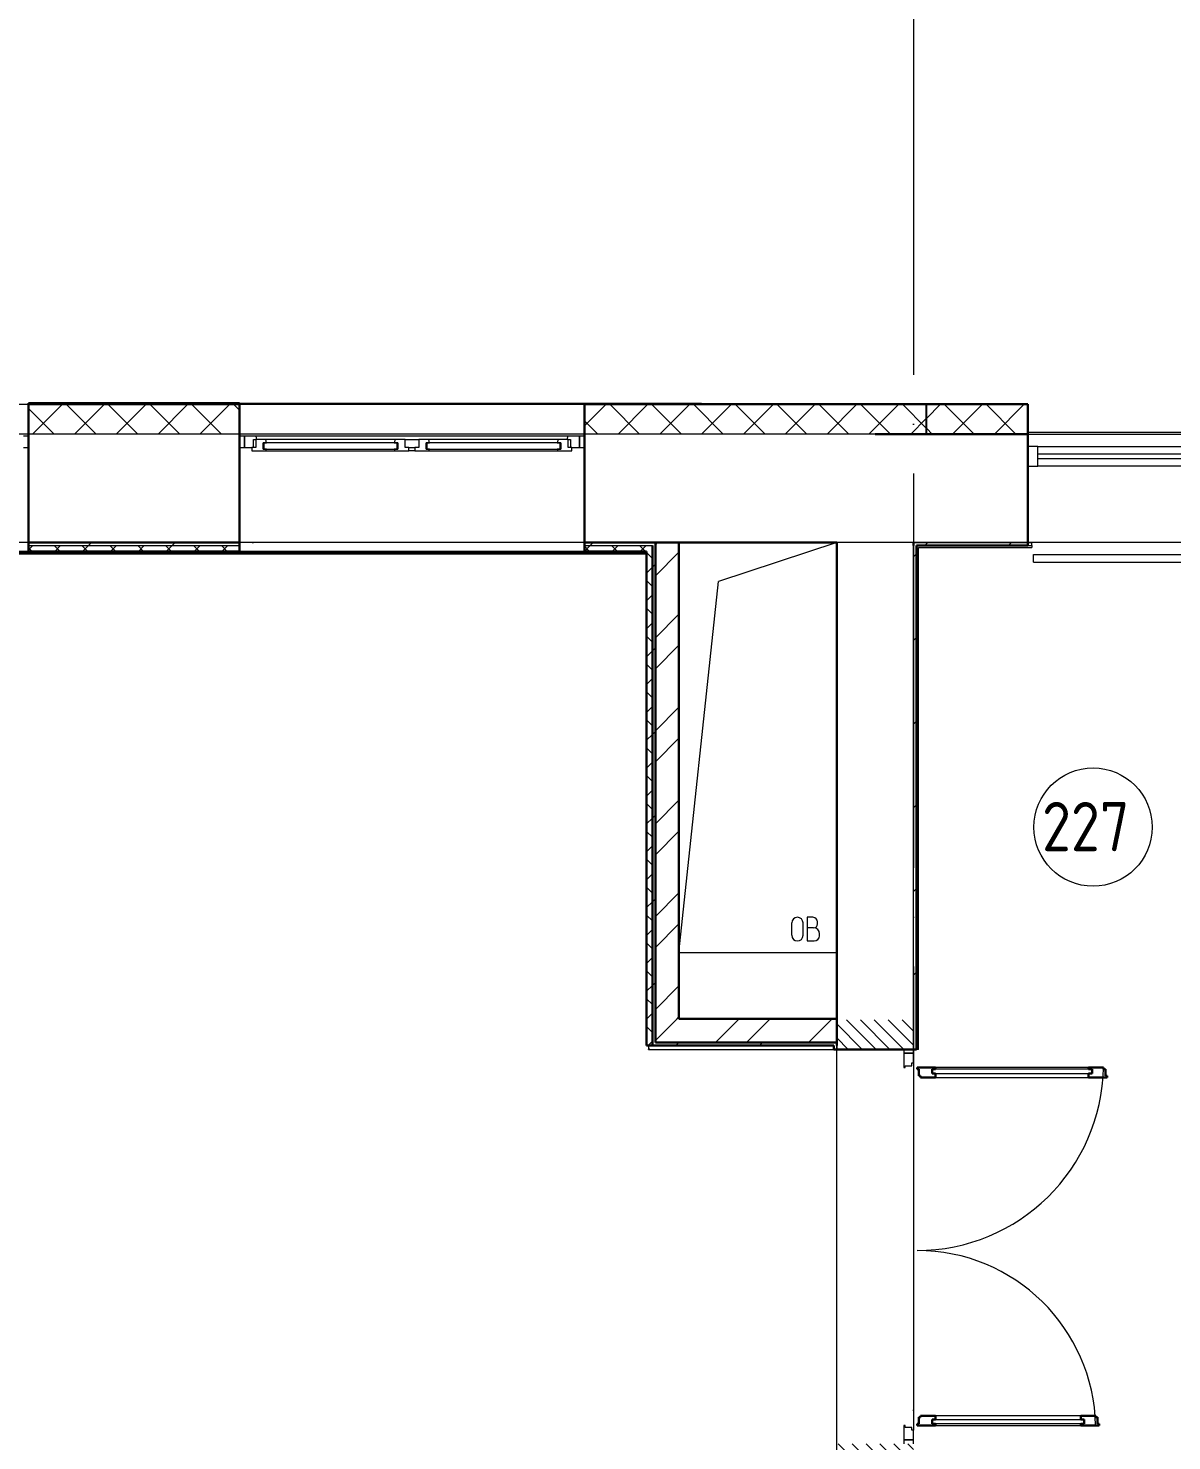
# Model space of a CAD drawing. Header units: millimetres. Extents: x -259793 to 503324, y -44556 to 93494.
# Drawn here: x 126945 to 132746, y 22209 to 29373 of the extents above; entities that cross this region are included whole.
import ezdxf

# ---------------------------------------------------------------- set-up
doc = ezdxf.new("R2010")
doc.units = ezdxf.units.MM
doc.linetypes.add('ADSK_Линия сетки', pattern=[25, 20, -2.5, 0, -2.5])
doc.linetypes.add('ADSK_Штриховая_ш2 п1_5', pattern=[4.5, 3, -1.5])
for name, color, linetype, lineweight in [('_ Окна', 7, 'Continuous', 9), ('Витраж', 7, 'Continuous', 9), ('Двери', 252, 'Continuous', 9), ('Линии', 7, 'Continuous', 9), ('Марки помещений', 252, 'Continuous', 20), ('Ограждение', 252, 'Continuous', 9), ('Окна', 252, 'Continuous', 9), ('Оси', 252, 'Continuous', 9), ('Панели витража', 252, 'Continuous', 9), ('Перекрытие', 252, 'Continuous', 18), ('Стены внутренние', 7, 'Continuous', 18), ('Стены наружные', 7, 'Continuous', 18), ('Стены штриховка', 7, 'Continuous', 9)]:
    doc.layers.add(name, color=color, linetype=linetype, lineweight=lineweight)
doc.layers.add('Двери открывание', color=7, linetype='Continuous', lineweight=9, true_color=0xc0c0c0)
doc.styles.add('GOST Common_2', font='', dxfattribs={"width": 0.9, "height": 250})
doc.styles.get('GOST Common_2').set_extended_font_data('GOST type B')

# ---------------------------------------------------------------- blocks, each defined once
blk = doc.blocks.new('2 этаж')
at = {"layer": 'Двери', "lineweight": 18, "true_color": 0x636466}
h = blk.add_hatch(dxfattribs=at)
h.set_pattern_fill('FP_2', color=251, angle=-90, style=0, pattern_type=2)
h.set_pattern_definition([(315, (131231.006, 24915.747), (35.3553, 35.3553), [])])
h.paths.add_polyline_path([(131036, 23640.7), (131426, 23640.7), (131426, 23790.7), (131036, 23790.7)])
h.paths.add_polyline_path([(131036, 25790.7), (131426, 25790.7), (131426, 25940.7), (131036, 25940.7)])
at = {"layer": '_ Окна', "color": 251, "true_color": 0x636466}
for p, q in [((126936, 28900.7), (126911, 28900.7)), ((128031, 28900.7), (128006, 28900.7)), ((128031, 28842.7), (128031, 28900.7)), ((129756, 28900.7), (129731, 28900.7)), ((129731, 28900.7), (129731, 28842.7)), ((126911, 28842.7), (126936, 28842.7)), ((128006, 28842.7), (128031, 28842.7)), ((128129, 28866.7), (128126, 28866.7)), ((128126, 28866.7), (128126, 28834.7)), ((128126, 28834.7), (128129, 28834.7)), ((128806, 28866.7), (128129, 28866.7)), ((128129, 28866.7), (128129, 28834.7)), ((128129, 28834.7), (128129, 28866.7)), ((128129, 28834.7), (128806, 28834.7)), ((128806, 28834.7), (128806, 28866.7)), ((128806, 28866.7), (128806, 28834.7)), ((128809, 28866.7), (128806, 28866.7)), ((128806, 28834.7), (128809, 28834.7)), ((128809, 28834.7), (128809, 28866.7)), ((128956, 28866.7), (128953, 28866.7)), ((128953, 28866.7), (128953, 28834.7)), ((128953, 28834.7), (128956, 28834.7)), ((129633, 28866.7), (128956, 28866.7)), ((128956, 28866.7), (128956, 28834.7)), ((128956, 28834.7), (128956, 28866.7)), ((128956, 28834.7), (129633, 28834.7)), ((129633, 28834.7), (129633, 28866.7)), ((129633, 28866.7), (129633, 28834.7)), ((129636, 28866.7), (129633, 28866.7)), ((129633, 28834.7), (129636, 28834.7)), ((129636, 28834.7), (129636, 28866.7)), ((129731, 28842.7), (129756, 28842.7))]:
    blk.add_line(p, q, dxfattribs=at)
at = {"layer": '_ Окна', "color": 251, "lineweight": 18, "true_color": 0x636466}
for p, q in [((128090.5, 28900.7), (128031, 28900.7)), ((128031, 28900.7), (128031, 28842.7)), ((128077, 28842.7), (128077, 28883.7)), ((128077, 28883.7), (128089, 28883.7)), ((128089, 28883.7), (128089, 28842.7)), ((128139.5, 28883.7), (128089, 28883.7)), ((128095, 28883.7), (128090.5, 28900.7)), ((128144, 28866.7), (128139.5, 28883.7)), ((128795.6, 28883.7), (128791, 28866.7)), ((128846, 28883.7), (128795.6, 28883.7)), ((128846, 28842.7), (128846, 28883.7)), ((128916, 28883.7), (128916, 28842.7)), ((128966.5, 28883.7), (128916, 28883.7)), ((128971, 28866.7), (128966.5, 28883.7)), ((129622.6, 28883.7), (129618, 28866.7)), ((129673, 28883.7), (129622.6, 28883.7)), ((129671.6, 28900.7), (129667, 28883.7)), ((129731, 28900.7), (129671.6, 28900.7)), ((129673, 28842.7), (129673, 28883.7)), ((129673, 28883.7), (129685, 28883.7)), ((129685, 28883.7), (129685, 28842.7)), ((129731, 28842.7), (129731, 28900.7)), ((128031, 28842.7), (128069, 28842.7)), ((128089, 28842.7), (128069, 28842.7)), ((128069, 28842.7), (128069, 28825.7)), ((128069, 28825.7), (128125, 28825.7)), ((128125, 28825.7), (128126, 28826.7)), ((128126, 28834.7), (128126, 28866.7)), ((128126, 28866.7), (128144, 28866.7)), ((128144, 28834.7), (128126, 28834.7)), ((128126, 28826.7), (128127, 28825.7)), ((128127, 28825.7), (128141.6, 28825.7)), ((128141.6, 28825.7), (128144, 28834.7)), ((128791, 28866.7), (128809, 28866.7)), ((128809, 28834.7), (128791, 28834.7)), ((128791, 28834.7), (128793.4, 28825.7)), ((128793.4, 28825.7), (128808, 28825.7)), ((128808, 28825.7), (128809, 28826.7)), ((128809, 28866.7), (128809, 28834.7)), ((128809, 28826.7), (128810, 28825.7)), ((128810, 28825.7), (128866, 28825.7)), ((128866, 28842.7), (128846, 28842.7)), ((128866, 28825.7), (128866, 28842.7)), ((128916, 28842.7), (128896, 28842.7)), ((128896, 28842.7), (128896, 28825.7)), ((128896, 28825.7), (128952, 28825.7)), ((128952, 28825.7), (128953, 28826.7)), ((128953, 28834.7), (128953, 28866.7)), ((128953, 28866.7), (128971, 28866.7)), ((128971, 28834.7), (128953, 28834.7)), ((128953, 28826.7), (128954, 28825.7)), ((128954, 28825.7), (128968.6, 28825.7)), ((128968.6, 28825.7), (128971, 28834.7)), ((129618, 28866.7), (129636, 28866.7)), ((129636, 28834.7), (129618, 28834.7)), ((129618, 28834.7), (129620.4, 28825.7)), ((129620.4, 28825.7), (129635, 28825.7)), ((129635, 28825.7), (129636, 28826.7)), ((129636, 28866.7), (129636, 28834.7)), ((129636, 28826.7), (129637, 28825.7)), ((129637, 28825.7), (129693, 28825.7)), ((129693, 28842.7), (129673, 28842.7)), ((129693, 28825.7), (129693, 28842.7)), ((129693, 28842.7), (129731, 28842.7))]:
    blk.add_line(p, q, dxfattribs=at)
at = {"layer": 'Витраж', "color": 251, "lineweight": 18, "true_color": 0x636466}
for p, q in [((132056.1, 28848.2), (132006.1, 28848.2)), ((132006.1, 28748.2), (132006.1, 28848.2)), ((132056.1, 28748.2), (132056.1, 28848.2)), ((132006.1, 28748.2), (132056.1, 28748.2))]:
    blk.add_line(p, q, dxfattribs=at)
at = {"layer": 'Витраж', "color": 251, "true_color": 0x636466}
for p, q in [((132056.1, 28848.2), (133193.6, 28848.2)), ((133193.6, 28748.2), (132056.1, 28748.2))]:
    blk.add_line(p, q, dxfattribs=at)
at = {"layer": 'Двери', "color": 251, "linetype": 'ADSK_Штриховая_ш2 п1_5', "true_color": 0x636466}
for p, q in [((131036, 25940.7), (131036, 25790.7)), ((131426, 25790.7), (131426, 25940.7)), ((131036, 25790.7), (131426, 25790.7))]:
    blk.add_line(p, q, dxfattribs=at)
at = {"layer": 'Двери', "color": 251, "true_color": 0x636466}
for p, q in [((131426, 25790.7), (131376, 25790.7)), ((131376, 25790.7), (131376, 25770.7)), ((131426, 25770.7), (131426, 25790.7)), ((131376, 25770.7), (131426, 25770.7)), ((131426, 25770.7), (131376, 25770.7)), ((131376, 25770.7), (131376, 25698.7)), ((131418, 25707.7), (131418, 25721.7)), ((131418, 25721.7), (131426, 25721.7)), ((131426, 25721.7), (131426, 25770.7)), ((131376, 25698.7), (131384, 25698.7)), ((131384, 25698.7), (131384, 25707.7)), ((131384, 25707.7), (131418, 25707.7)), ((131520, 25689.7), (131520, 25668.7)), ((132332, 25689.7), (131520, 25689.7)), ((131520, 25668.7), (132332, 25668.7)), ((132314, 25698.7), (131538, 25698.7)), ((131538, 25648.7), (132314, 25648.7)), ((132332, 25668.7), (132332, 25689.7)), ((132274, 23932.7), (131538, 23932.7)), ((131384, 23882.7), (131376, 23882.7)), ((131376, 23882.7), (131376, 23810.7)), ((131384, 23873.7), (131384, 23882.7)), ((131418, 23873.7), (131384, 23873.7)), ((131418, 23859.7), (131418, 23873.7)), ((131426, 23859.7), (131418, 23859.7)), ((131426, 23810.7), (131426, 23859.7)), ((131520, 23912.7), (132292, 23912.7)), ((131520, 23891.7), (131520, 23912.7)), ((132292, 23891.7), (131520, 23891.7)), ((131538, 23882.7), (132274, 23882.7)), ((132292, 23912.7), (132292, 23891.7)), ((131426, 23810.7), (131376, 23810.7)), ((131376, 23810.7), (131376, 23790.7)), ((131376, 23810.7), (131426, 23810.7)), ((131426, 23790.7), (131426, 23810.7))]:
    blk.add_line(p, q, dxfattribs=at)
at = {"layer": 'Двери', "color": 251, "lineweight": 30, "true_color": 0x636466}
for p, q in [((131538, 25698.7), (131444, 25698.7)), ((131444, 25698.7), (131444, 25690.7)), ((131444, 25690.7), (131453, 25690.7)), ((131453, 25690.7), (131453, 25656.7)), ((131453, 25656.7), (131462, 25656.7)), ((131462, 25656.7), (131462, 25648.7)), ((131462, 25648.7), (131538, 25648.7)), ((131520, 25689.7), (131538, 25689.7)), ((131520, 25668.7), (131520, 25689.7)), ((131538, 25668.7), (131520, 25668.7)), ((131538, 25689.7), (131538, 25698.7)), ((131538, 25648.7), (131538, 25668.7)), ((132390, 25698.7), (132314, 25698.7)), ((132314, 25689.7), (132314, 25698.7)), ((132332, 25689.7), (132314, 25689.7)), ((132314, 25668.7), (132332, 25668.7)), ((132314, 25648.7), (132314, 25668.7)), ((132314, 25648.7), (132408, 25648.7)), ((132332, 25668.7), (132332, 25689.7)), ((132390, 25690.7), (132390, 25698.7)), ((132399, 25690.7), (132390, 25690.7)), ((132399, 25656.7), (132399, 25690.7)), ((132408, 25656.7), (132399, 25656.7)), ((132408, 25648.7), (132408, 25656.7)), ((131538, 23932.7), (131462, 23932.7)), ((131462, 23932.7), (131462, 23924.7)), ((131538, 23932.7), (131538, 23912.7)), ((132350, 23932.7), (132274, 23932.7)), ((132274, 23932.7), (132274, 23912.7)), ((132350, 23924.7), (132350, 23932.7)), ((131453, 23890.7), (131444, 23890.7)), ((131444, 23890.7), (131444, 23882.7)), ((131444, 23882.7), (131538, 23882.7)), ((131453, 23924.7), (131453, 23890.7)), ((131462, 23924.7), (131453, 23924.7)), ((131538, 23912.7), (131520, 23912.7)), ((131520, 23912.7), (131520, 23891.7)), ((131520, 23891.7), (131538, 23891.7)), ((131538, 23891.7), (131538, 23882.7)), ((132274, 23912.7), (132292, 23912.7)), ((132274, 23891.7), (132274, 23882.7)), ((132292, 23891.7), (132274, 23891.7)), ((132274, 23882.7), (132368, 23882.7)), ((132292, 23912.7), (132292, 23891.7)), ((132359, 23924.7), (132350, 23924.7)), ((132359, 23890.7), (132359, 23924.7)), ((132368, 23890.7), (132359, 23890.7)), ((132368, 23882.7), (132368, 23890.7))]:
    blk.add_line(p, q, dxfattribs=at)
at = {"layer": 'Двери открывание', "color": 251, "true_color": 0x636466}
for centre, radius, start, end in [((131444, 25716.7), 946, 270, 358.90974), ((131444, 23864.7), 906, 1.1384, 90)]:
    blk.add_arc(centre, radius, start, end, dxfattribs=at)
at = {"layer": 'Линии', "color": 251, "lineweight": 18, "ltscale": 100, "true_color": 0x636466}
for p, q in [((131036, 28360.7), (130435.7, 28163.1)), ((130236, 26280.7), (130435.7, 28163.1)), ((130915.6, 26460.3), (130885.6, 26460.3)), ((130885.6, 26460.3), (130885.6, 26340.3)), ((130938.9, 26427), (130938.9, 26437)), ((130808, 26369), (130808, 26431.6)), ((130865.4, 26369), (130865.4, 26431.6)), ((130918.9, 26407), (130885.6, 26407)), ((130948.9, 26367), (130948.9, 26377)), ((130885.6, 26340.3), (130922.2, 26340.3)), ((131036, 26280.7), (130236, 26280.7))]:
    blk.add_line(p, q, dxfattribs=at)
at = {"layer": 'Линии', "color": 251, "lineweight": 18, "true_color": 0x636466}
for centre, radius, start, end in [((130836.7, 26431.6), 28.7, 0, 180), ((130915.6, 26437), 23.3, 0, 90), ((130836.7, 26369), 28.7, 180, 0), ((130918.9, 26427), 20, 270, 0), ((130918.9, 26377), 30, 0, 90), ((130922.2, 26367), 26.7, 270, 0)]:
    blk.add_arc(centre, radius, start, end, dxfattribs=at)
at = {"layer": 'Марки помещений', "color": 251, "true_color": 0x636466}
blk.add_circle((132336.7, 26917.8), 300, dxfattribs=at)
at = {"layer": 'Ограждение', "color": 251, "true_color": 0x636466}
for p, q in [((131451, 28335.7), (132026, 28335.7)), ((131451, 25790.7), (131451, 28335.7)), ((132006.1, 28345.7), (132026, 28345.7)), ((132026, 28345.7), (132026, 28335.7)), ((132035, 28300.7), (132460.1, 28300.7)), ((132035, 28260.7), (132035, 28300.7)), ((132460.1, 28300.7), (132646, 28300.7)), ((132646, 28300.7), (134634.2, 28300.7)), ((132035, 28260.7), (132460.1, 28260.7)), ((132460.1, 28260.7), (132646, 28260.7)), ((132646, 28260.7), (134652.9, 28260.7)), ((130081, 25810.7), (130081, 25790.7)), ((130081, 25790.7), (131021, 25790.7)), ((131451, 25790.7), (131441, 25790.7))]:
    blk.add_line(p, q, dxfattribs=at)
blk.add_open_spline([(130081, 25790.7), (130081, 25790.7), (130081.1, 25790.8), (130081.4, 25791.1), (130081.7, 25791.4), (130082, 25791.7), (130082.2, 25792), (130082.5, 25792.3), (130083, 25792.7), (130083.4, 25793.1), (130083.8, 25793.5), (130084.2, 25793.9), (130084.9, 25794.7), (130085.6, 25795.3), (130086, 25795.7)], degree=3, knots=[0, 0, 0, 0, 0.166667, 0.25, 0.333333, 0.416667, 0.458333, 0.5, 0.583333, 0.666667, 0.708333, 0.75, 0.833333, 1, 1, 1, 1], dxfattribs=at)
at = {"layer": 'Окна', "color": 251, "true_color": 0x636466}
for p, q in [((129671.6, 28900.7), (128090.5, 28900.7)), ((128795.6, 28883.7), (128139.5, 28883.7)), ((128846, 28883.7), (128916, 28883.7)), ((129622.6, 28883.7), (128966.5, 28883.7)), ((128125, 28825.7), (128127, 28825.7)), ((128141.6, 28825.7), (128793.4, 28825.7)), ((128808, 28825.7), (128810, 28825.7)), ((128866, 28842.7), (128896, 28842.7)), ((128896, 28825.7), (128866, 28825.7)), ((128952, 28825.7), (128954, 28825.7)), ((128968.6, 28825.7), (129620.4, 28825.7)), ((129635, 28825.7), (129637, 28825.7))]:
    blk.add_line(p, q, dxfattribs=at)
at = {"layer": 'Оси', "color": 251, "linetype": 'ADSK_Линия сетки', "ltscale": 100, "true_color": 0x636466}
for p, q in [((131426, 33711.4), (131426, -32265.4)), ((165326, 28360.7), (93603.7, 28360.7))]:
    blk.add_line(p, q, dxfattribs=at)
at = {"layer": 'Панели витража', "color": 251, "lineweight": 18, "true_color": 0x636466}
for p, q in [((132056.1, 28810.7), (133193.6, 28810.7)), ((132056.1, 28785.7), (132056.1, 28810.7)), ((133193.6, 28785.7), (132056.1, 28785.7))]:
    blk.add_line(p, q, dxfattribs=at)
at = {"layer": 'Перекрытие', "color": 251, "ltscale": 100, "true_color": 0x636466}
for p, q in [((132926, 28360.7), (132026, 28360.7)), ((131036, 26280.7), (130236, 26280.7))]:
    blk.add_line(p, q, dxfattribs=at)
at = {"layer": 'Стены внутренние', "color": 251, "true_color": 0x636466}
for p, q in [((125186, 29062.7), (126936, 29062.7)), ((128006, 29062.7), (129756, 29062.7)), ((131231, 28910.7), (115751, 28910.7)), ((132006.1, 28910.7), (136816.1, 28910.7)), ((126936, 28360.7), (125186, 28360.7)), ((129756, 28360.7), (128006, 28360.7)), ((131426, 28360.7), (132006.1, 28360.7)), ((131426, 25790.7), (131426, 28345.7)), ((131036, 23755.7), (131036, 25810.7)), ((131426, 25721.7), (131426, 23859.7))]:
    blk.add_line(p, q, dxfattribs=at)
at = {"layer": 'Стены внутренние', "color": 251, "lineweight": 30, "true_color": 0x636466}
for p, q in [((126936, 28360.7), (126936, 29062.7)), ((126936, 29062.7), (128006, 29062.7)), ((128006, 28360.7), (128006, 29062.7)), ((129756, 28360.7), (129756, 29062.7)), ((132006.1, 29062.7), (129756, 29062.7)), ((132006.1, 28360.7), (132006.1, 29062.7)), ((131231, 28910.7), (132006.1, 28910.7)), ((128006, 28360.7), (126936, 28360.7)), ((131036, 28360.7), (130236, 28360.7)), ((131036, 25945.7), (131036, 28360.7)), ((131426, 28345.7), (131426, 28360.7)), ((131036, 25810.7), (131036, 25825.7)), ((131426, 25790.7), (131036, 25790.7))]:
    blk.add_line(p, q, dxfattribs=at)
at = {"layer": 'Стены внутренние', "color": 251, "linetype": 'Continuous', "lineweight": 9, "true_color": 0x636466}
for p, q in [((127066.4, 28910.7), (126938, 29039.1)), ((126956.9, 28910.7), (127106.9, 29060.7)), ((127278.5, 28910.7), (127128.5, 29060.7)), ((127169, 28910.7), (127319, 29060.7)), ((127490.7, 28910.7), (127340.7, 29060.7)), ((127373, 29060.7), (127371.8, 29062.7)), ((127381.1, 28910.7), (127531.1, 29060.7)), ((127516.2, 29062.7), (127515.1, 29060.7)), ((127702.8, 28910.7), (127552.8, 29060.7)), ((127593.3, 28910.7), (127743.3, 29060.7)), ((127914.9, 28910.7), (127764.9, 29060.7)), ((127805.4, 28910.7), (127955.4, 29060.7)), ((128004, 29033.8), (127977, 29060.7)), ((129756, 28952.2), (129864.6, 29060.7)), ((129756, 29032.5), (129758, 29032.5)), ((130036.2, 28910.7), (129886.2, 29060.7)), ((129926.7, 28910.7), (130076.7, 29060.7)), ((130248.4, 28910.7), (130098.4, 29060.7)), ((130138.8, 28910.7), (130288.8, 29060.7)), ((130460.5, 28910.7), (130310.5, 29060.7)), ((130331.8, 29062.7), (130330.7, 29060.7)), ((130351, 28910.7), (130501, 29060.7)), ((130672.6, 28910.7), (130522.6, 29060.7)), ((130563.1, 28910.7), (130713.1, 29060.7)), ((130566.5, 29062.7), (130565.3, 29060.7)), ((130884.8, 28910.7), (130734.8, 29060.7)), ((130775.2, 28910.7), (130925.2, 29060.7)), ((131096.9, 28910.7), (130946.9, 29060.7)), ((130987.4, 28910.7), (131137.4, 29060.7)), ((131309, 28910.7), (131159, 29060.7)), ((131199.5, 28910.7), (131349.5, 29060.7)), ((131244.5, 29060.7), (131243.3, 29062.7)), ((131489, 28942.9), (131371.2, 29060.7)), ((131489, 29032.5), (131491, 29032.5)), ((131491, 29032.5), (131493, 29032.5)), ((131493, 28992.1), (131561.6, 29060.7)), ((131733.3, 28910.7), (131583.3, 29060.7)), ((131623.8, 28910.7), (131773.8, 29060.7)), ((131945.4, 28910.7), (131795.4, 29060.7)), ((131835.9, 28910.7), (131985.9, 29060.7)), ((131974.3, 29062.7), (131973.1, 29060.7)), ((129824.1, 28910.7), (129756, 28978.8)), ((131411.6, 28910.7), (131489, 28988.1)), ((131521.2, 28910.7), (131493, 28938.9))]:
    blk.add_line(p, q, dxfattribs=at)
at = {"layer": 'Стены наружные', "color": 251, "lineweight": 30, "true_color": 0x636466}
for p, q in [((126936, 29067.7), (128006, 29067.7)), ((126936, 29067.7), (126936, 29062.7)), ((128006, 29062.7), (126936, 29062.7)), ((128006, 29067.7), (128006, 29062.7)), ((130071, 28310.7), (112936, 28310.7)), ((112936, 28305.7), (130071, 28305.7)), ((126936, 28315.7), (126936, 28360.7)), ((128006, 28315.7), (126936, 28315.7)), ((128006, 28315.7), (128006, 28360.7)), ((130236, 28360.7), (129756, 28360.7)), ((129756, 28315.7), (129756, 28360.7)), ((130071, 28315.7), (129756, 28315.7)), ((130071, 28310.7), (130071, 28315.7)), ((130071, 25810.7), (130071, 28305.7)), ((130101, 25810.7), (130101, 28345.7)), ((130116, 28360.7), (130116, 25825.7)), ((130236, 28360.7), (130236, 25945.7)), ((131441, 28345.7), (132006.1, 28345.7)), ((131441, 25790.7), (131441, 28345.7)), ((132006.1, 28345.7), (132006.1, 28360.7)), ((131036, 25945.7), (130236, 25945.7)), ((131036, 25945.7), (131036, 25825.7)), ((131021, 25810.7), (130071, 25810.7)), ((130116, 25825.7), (131036, 25825.7)), ((131021, 25810.7), (131021, 25790.7)), ((131021, 25790.7), (131036, 25790.7)), ((131036, 25810.7), (131036, 25825.7)), ((131441, 25790.7), (131426, 25790.7))]:
    blk.add_line(p, q, dxfattribs=at)
at = {"layer": 'Стены наружные', "color": 251, "linetype": 'Continuous', "lineweight": 9, "true_color": 0x636466}
for p, q in [((127371.8, 29062.7), (127368.9, 29067.7)), ((127518.6, 29066.9), (127516.2, 29062.7)), ((126936, 28324.2), (126957.5, 28345.7)), ((126954.3, 28315.7), (126936, 28334)), ((127095.7, 28315.7), (127065.7, 28345.7)), ((127069, 28315.7), (127099, 28345.7)), ((127237.1, 28315.7), (127207.1, 28345.7)), ((127210.4, 28315.7), (127240.4, 28345.7)), ((127240.4, 28345.7), (127255.4, 28360.7)), ((127378.5, 28315.7), (127348.5, 28345.7)), ((127351.8, 28315.7), (127381.8, 28345.7)), ((127520, 28315.7), (127490, 28345.7)), ((127493.2, 28315.7), (127523.2, 28345.7)), ((127661.4, 28315.7), (127631.4, 28345.7)), ((127634.7, 28315.7), (127664.7, 28345.7)), ((127664.7, 28345.7), (127679.7, 28360.7)), ((127802.8, 28315.7), (127772.8, 28345.7)), ((127776.1, 28315.7), (127806.1, 28345.7)), ((127944.2, 28315.7), (127914.2, 28345.7)), ((127917.5, 28315.7), (127947.5, 28345.7)), ((129756, 28315.8), (129786, 28345.7)), ((129782.7, 28315.7), (129756, 28342.5)), ((129786, 28345.7), (129801, 28360.7)), ((129924.1, 28315.7), (129894.1, 28345.7)), ((129897.4, 28315.7), (129927.4, 28345.7)), ((130065.6, 28315.7), (130035.6, 28345.7)), ((130038.8, 28315.7), (130068.8, 28345.7)), ((130101, 28280.3), (130071, 28310.3)), ((130116, 28349.6), (130127.1, 28360.7)), ((130116, 28192.5), (130236, 28312.5)), ((131426, 28288.7), (131441, 28303.7)), ((131483, 28345.7), (131498, 28360.7)), ((131907.3, 28345.7), (131922.3, 28360.7)), ((130071, 28206.5), (130101, 28236.5)), ((130101, 28236.5), (130116, 28251.5)), ((130101, 28138.9), (130071, 28168.9)), ((130071, 28065.1), (130101, 28095.1)), ((130101, 27997.5), (130071, 28027.5)), ((130071, 27923.7), (130101, 27953.7)), ((130116, 27878.2), (130236, 27998.2)), ((130101, 27856), (130071, 27886)), ((131426, 27864.5), (131441, 27879.5)), ((130071, 27782.2), (130101, 27812.2)), ((130101, 27812.2), (130116, 27827.2)), ((130116, 27721), (130236, 27841)), ((130101, 27714.6), (130071, 27744.6)), ((130071, 27640.8), (130101, 27670.8)), ((130101, 27573.2), (130071, 27603.2)), ((130071, 27499.4), (130101, 27529.4)), ((130116, 27406.7), (130236, 27526.7)), ((130101, 27431.8), (130071, 27461.8)), ((131426, 27440.2), (131441, 27455.2)), ((130071, 27358), (130101, 27388)), ((130101, 27388), (130116, 27403)), ((130116, 27249.5), (130236, 27369.5)), ((130101, 27290.3), (130071, 27320.3)), ((130071, 27216.6), (130101, 27246.6)), ((130101, 27148.9), (130071, 27178.9)), ((130071, 27075.1), (130101, 27105.1)), ((130101, 27007.5), (130071, 27037.5)), ((130116, 26935.2), (130236, 27055.2)), ((131426, 27015.9), (131441, 27030.9)), ((130071, 26933.7), (130101, 26963.7)), ((130101, 26963.7), (130116, 26978.7)), ((130101, 26866.1), (130071, 26896.1)), ((130116, 26778.1), (130236, 26898.1)), ((130071, 26792.3), (130101, 26822.3)), ((130101, 26724.7), (130071, 26754.7)), ((130071, 26650.9), (130101, 26680.9)), ((130101, 26583.2), (130071, 26613.2)), ((130116, 26463.8), (130236, 26583.8)), ((131426, 26591.7), (131441, 26606.7)), ((130071, 26509.5), (130101, 26539.5)), ((130101, 26539.5), (130116, 26554.5)), ((130101, 26441.8), (130071, 26471.8)), ((130071, 26368), (130101, 26398)), ((130116, 26306.6), (130236, 26426.6)), ((130101, 26300.4), (130071, 26330.4)), ((130071, 26226.6), (130101, 26256.6)), ((130101, 26159), (130071, 26189)), ((131426, 26167.4), (131441, 26182.4)), ((130071, 26085.2), (130101, 26115.2)), ((130101, 26115.2), (130116, 26130.2)), ((130116, 25992.3), (130236, 26112.3)), ((130101, 26017.6), (130071, 26047.6)), ((130071, 25943.8), (130101, 25973.8)), ((130116, 25835.2), (130226.6, 25945.7)), ((130226.6, 25945.7), (130236, 25955.2)), ((130420.9, 25825.7), (130540.9, 25945.7)), ((130578.1, 25825.7), (130698.1, 25945.7)), ((130892.4, 25825.7), (131012.4, 25945.7)), ((130101, 25876.1), (130071, 25906.1)), ((130079.4, 25810.7), (130101, 25832.4)), ((130220.8, 25810.7), (130235.8, 25825.7)), ((130645.1, 25810.7), (130660.1, 25825.7))]:
    blk.add_line(p, q, dxfattribs=at)
at = {"layer": 'Стены наружные', "color": 251, "true_color": 0x636466}
for p, q in [((128006, 29067.7), (130351, 29067.7)), ((130351, 29062.7), (130351, 29067.7)), ((132006.1, 28920.7), (136816.1, 28920.7)), ((126936, 28315.7), (125186, 28315.7)), ((129756, 28315.7), (128006, 28315.7)), ((132006.1, 28360.7), (132026, 28360.7)), ((132026, 28345.7), (132026, 28360.7))]:
    blk.add_line(p, q, dxfattribs=at)
at = {"layer": 'Стены штриховка', "color": 251, "true_color": 0x636466}
for p, q in [((126938, 28986.7), (126938, 29060.7)), ((126938, 29060.7), (128004, 29060.7)), ((128004, 29060.7), (128004, 28986.7)), ((129758, 28986.7), (129758, 29060.7)), ((129758, 29060.7), (131489, 29060.7)), ((131489, 29060.7), (131489, 28910.7)), ((131491, 28910.7), (131491, 29062.7)), ((132006.1, 29060.7), (131493, 29060.7)), ((131493, 28910.7), (131493, 29060.7)), ((126936, 28986.7), (126938, 28986.7)), ((128004, 28986.7), (128006, 28986.7)), ((129756, 28986.7), (129758, 28986.7)), ((126936, 28345.7), (128006, 28345.7)), ((129756, 28345.7), (130101, 28345.7)), ((130071, 28305.7), (130071, 28310.7)), ((131036, 25790.7), (131036, 25810.7))]:
    blk.add_line(p, q, dxfattribs=at)
at = {"layer": 'Марки помещений', "color": 251, "true_color": 0x636466, "style": 'GOST Common_2', "width": 0.9}
blk.add_text('227', height=250, dxfattribs=at).set_placement((132077.9, 26795.5))

msp = doc.modelspace()

# ---------------------------------------------------------------- block references
msp.add_blockref('2 этаж', (10, -1596.55941))

doc.saveas('drawing.dxf')
